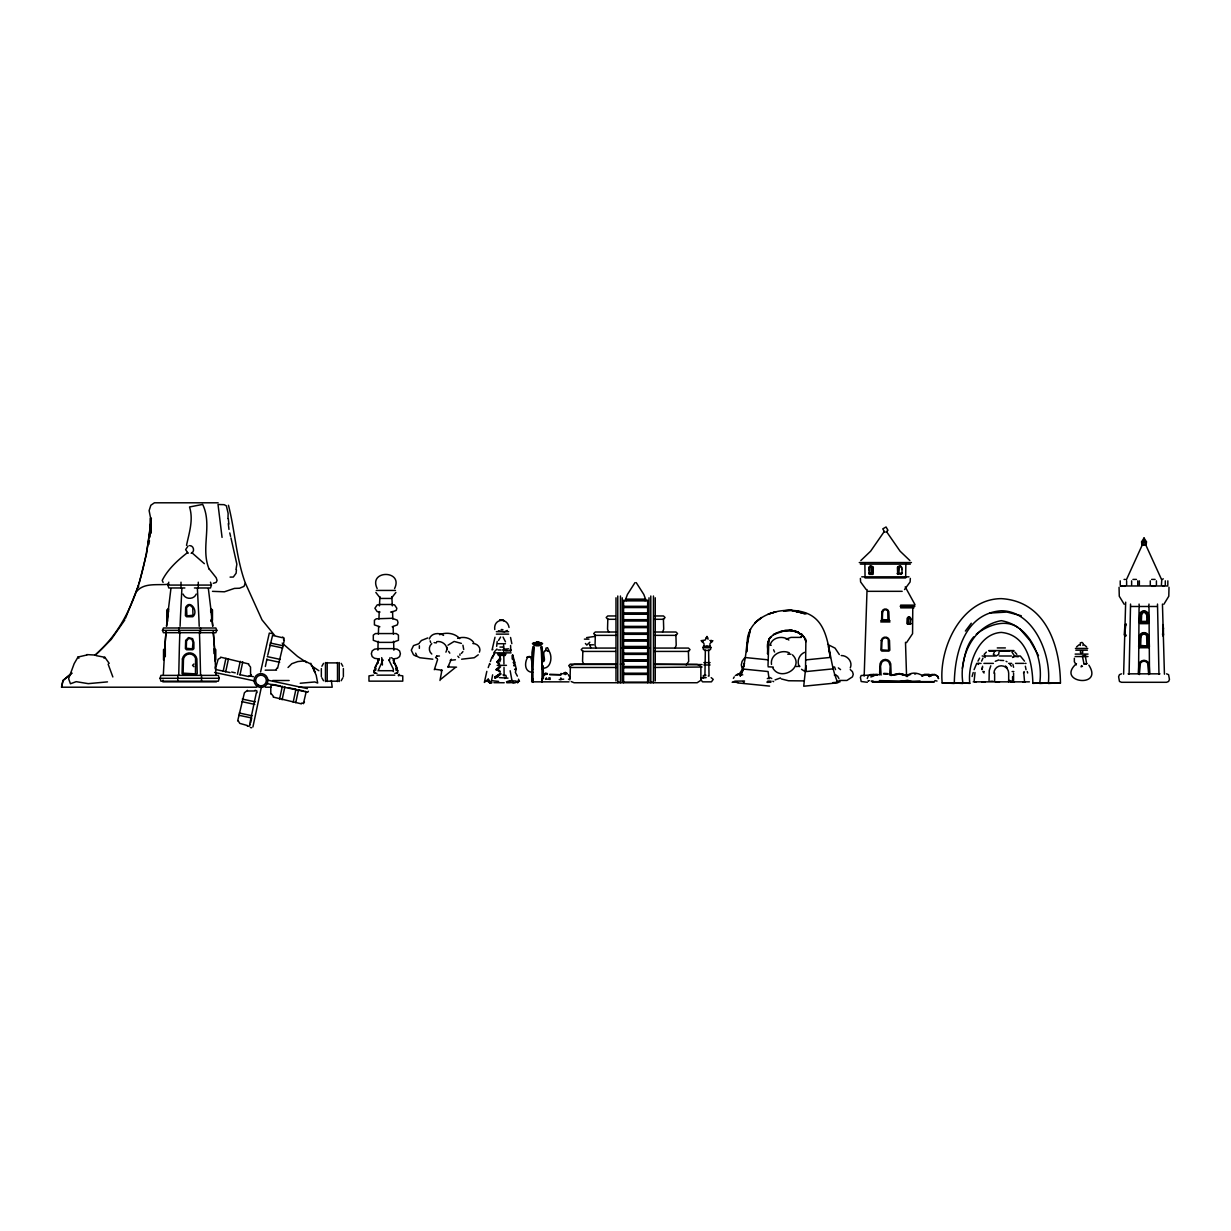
<?xml version="1.0" encoding="UTF-8"?>
<svg xmlns="http://www.w3.org/2000/svg" width="1231" height="1231" viewBox="0 0 1231 1231"><rect width="100%" height="100%" fill="white"/><g stroke="black" fill="none" stroke-linecap="round" stroke-linejoin="round"><path stroke-width="1.5" d="M532.885 669.372L533.008 681.851M1138.567 674.203L1139.09 604.067M517.374 676.111L515.374 672.372L516.266 668.972L512.742 654.861M805.397 638.766L805.859 641.797L805.136 638.889L801.504 634.027L805.397 638.766L805.859 641.797L805.505 671.634L805.905 665.74L803.735 686.221L837.88 682.805C824.908 654.769 834.972 611.592 791.133 610.391C772.991 609.514 751.295 617.916 747.571 637.704C746.14 650.584 745.494 663.924 740.277 675.973L743.462 669.079L740.277 675.973M912.771 608.299L912.571 633.688L906.555 642.613M768.021 665.679L768.898 638.658L767.667 648.429C765.482 634.457 781.623 629.133 792.656 630.549M533.008 669.372L533.839 646.629L533.115 660.447M905.878 562.782L905.662 577.939L865.07 577.939L864.854 562.782M705.348 650.122L704.917 676.05M178.757 674.696L179.357 647.814A710.256 271.805 90 0 1 179.88 631.688M1129.089 674.203L1130.55 604.067M542.009 681.851L542.071 678.727M542.132 681.851L541.902 660.447M985.108 657.508L985.139 656.692M227.997 518.543L228.12 513.296L226.366 505.833L224.134 504.679L218.025 504.479L222.057 537.408M1169.004 587.31L1168.788 596.235L1163.88 604.252M1125.673 602.159L1123.626 674.203M377.886 650.183L378.132 641.274M514.373 665.571L512.681 655.215M864.177 676.05L867.039 589.541M1086.665 663.663L1085.157 655.292L1082.403 656.154L1084.003 663.924L1086.665 663.663L1084.003 663.924M138.457 587.325L138.518 585.494L125.547 618.147M1060.445 683.005L1048.32 683.374C1051.597 655.369 1034.04 610.884 1001.311 610.761C964.781 613.453 954.687 652.799 954.302 683.374L942.192 683.005C938.653 647.783 961.519 598.805 1001.311 598.635C1045.473 601.205 1060.029 645.259 1060.445 683.005L1054.398 683.282M378.363 634.042L378.64 626.533M378.933 619.024L379.21 611.515M379.425 605.867L379.933 596.666M1024.469 680.635L1023.761 672.495M163.338 674.696L164.816 647.814A710.256 656.185 90 0 1 166.062 631.688A710.256 656.185 -90 0 0 164.816 647.814M1145.107 544.933L1144.03 538.024L1141.583 541.825L1141.891 544.933L1146.169 544.933L1146.476 541.825L1144.03 538.024L1142.953 544.933M181.88 588.664L180.526 615.546A710.256 271.805 90 0 0 180.08 626.302M393.535 663.186L393.751 659.493L393.474 660.508M150.859 523.867L150.274 533.346L150.613 518.174L149.12 510.603L150.844 505.249L154.414 502.802L218.149 502.802M910.34 578.385L910.109 581.955L904.539 589.541M533.746 645.044L536.608 645.89M534.316 644.705L536.485 643.998L535.623 644.305M496.662 646.367L497.186 641.505M494.754 629.533C493.323 618.593 507.372 617.008 509.049 627.471M498.817 653.846L500.417 658.354L496.97 662.001L500.371 657.631M150.859 521.975L146.612 553.411L139.026 583.863M373.993 670.556L374.193 672.803L375.378 673.388M236.444 569.83L236.121 573.215L233.321 577.047L230.074 577.108M545.533 679.404L546.395 677.835M167.647 615.546A710.256 656.185 -90 0 0 166.554 626.302A710.256 656.185 90 0 1 167.647 615.546L170.909 588.664M177.756 675.388L177.756 681.189M201.53 681.189L201.53 675.388M907.047 676.65L907.185 675.48C911.817 671.818 918.095 672.757 922.727 675.85L921.696 675.881L926.112 674.942L931.005 676.034L929.482 676.034L931.975 674.496L934.729 674.496L937.622 676.234L938.499 678.512L937.622 676.234L934.76 674.619L929.42 675.604L931.067 675.573L928.959 674.357L924.543 674.342L921.942 675.465M163.092 680.066L162.861 681.851L216.425 681.851M456.547 667.171L447.946 666.956L451.362 659.201M181.003 582.186L181.003 587.972M198.283 587.972L198.283 582.186M710.626 647.629L709.887 644.705M1074.355 658.216L1074.355 661.786L1076.294 664.894M396.367 673.388L397.551 672.803L397.751 670.556M999.033 652.076L998.71 654.338L996.279 655.954L993.34 654.338L994.356 652.076M982.6 666.233L982.046 669.679L982.507 667.31M148.874 544.287L149.474 540.64M150.059 536.993L151.321 518.174C146.166 567.46 134.179 621.332 95.018 655.123M178.787 627.995L178.787 632.703M200.499 632.703L200.499 627.995M962.365 668.356C964.381 657.416 965.996 645.429 973.736 636.827M703.332 647.629L704.07 644.705M373.978 670.895L379.24 658.585M375.563 670.556L375.978 668.356M378.071 670.895L382.979 659.847L382.364 660.508L382.102 659.493L382.41 665.032M510.803 651.045L510.588 645.475M486.507 680.62L489.953 682.697L491.538 680.681L492.631 674.834M868.717 569.461L869.024 567.691A2.677 1.893 -90 0 1 870.84 565.783A2.677 1.893 -90 0 1 872.656 567.691L872.333 574.369M869.686 567.691L870.009 574.369M186.512 545.348C189.189 532.777 193.59 519.805 189.528 506.972L202.669 504.418C212.686 525.206 200.284 548.58 209.239 569.384M570.368 666.94L570.061 678.727M582.848 650.891L582.555 661.339L583.725 664.171M595.342 634.827L595.035 645.29L596.204 648.121M607.822 618.778L607.529 629.226L608.699 632.072M256.525 687.206L61.55 687.206L62.966 680.512L71.721 673.157M538.562 644.444L538.978 642.151M1124.795 626.594L1125.642 624.886M223.165 671.295L225.919 658.293M225.704 671.834L228.474 658.831M237.445 674.326L240.214 661.324M239.999 674.865L242.753 661.863M260.587 671.972L269.312 633.042M249.647 724.274L256.371 692.638M250.678 722.643L251.478 718.889M265.357 666.494L266.942 659M267.743 655.246L272.697 634.888M252.909 726.952L261.372 687.16M279.575 699.239L282.33 686.236M282.114 699.777L284.884 686.775M293.193 702.132L295.963 689.129M295.748 702.67L298.517 689.668M850.282 667.879C852.96 661.863 847.42 655.384 841.219 655.538M61.55 687.206L63.027 680.512L71.89 673.157M974.09 669.679L976.737 663.386L981.045 663.386M479.428 652.138C481.398 647.814 477.213 643.351 472.842 643.505M236.029 569.414L236.86 564.213L230.966 537.932M390.058 657.646L389.381 660.508L388.765 659.847L393.335 669.033L393.32 671.603M237.66 720.92L244.43 692.73L247.462 690.329M277.575 668.31L284.346 640.105M975.014 672.495L974.183 680.635M321.876 666.248L323.553 663.355M342.834 677.835L341.172 680.743M742.924 669.018L744.463 663.324L742.862 669.018L768.067 671.541L769.067 678.85M500.617 637.027L498.524 640.474M972.105 676.481L973.213 672.495M215.948 667.002L218.149 659.247L220.549 657.846M303.842 701.778L305.98 692.607M532.961 646.629L531.977 652.415L531.7 681.851L568.999 681.851M160.076 678.281L160.938 675.388L218.364 675.388L219.21 678.281L218.364 681.189L160.938 681.189L160.076 678.281L219.21 678.281M645.075 600.682L645.552 599.128L643.813 594.45L636.242 582.632M739.092 674.28L742.216 669.541M184.85 587.972L168.801 587.972L167.878 585.079L168.801 582.186M210.486 582.186L211.424 585.079L210.486 587.972L194.436 587.972M437.605 659.508L434.312 669.726M250.647 676.327L251.232 674.619M490.369 661.539L491.354 658.677M710.272 647.137L709.41 645.967L709.271 646.998L710.287 646.983M867.286 678.512L868.147 676.096L870.502 674.557L873.471 674.526M488.23 667.587L489.353 664.432M518.482 679.173L519.482 681.359L518.405 680.912L517.743 682.743L515.912 680.958L512.25 680.958M486.83 671.372L484.352 682.436L488.215 679.158L490.153 682.451M626.164 600.682L625.687 599.128L627.425 594.45L634.981 582.632M495 637.258L492.092 649.922L492.846 649.414M562.367 673.819L560.844 673.495M545.81 673.849L547.426 673.588L544.21 673.649M445.914 652.153C449.346 646.337 442.421 640.428 436.666 641.674M536.239 643.444L536.608 641.797M868.994 567.983L869.317 567.183A1.893 1.339 -90 0 1 871.286 567.183L871.902 573.169L869.024 573.615M162.461 630.349L163.431 627.995L215.856 627.995L216.825 630.349L215.856 632.703L163.431 632.703L162.461 630.349L216.825 630.349M394.566 588.541C403.768 569.768 367.977 569.768 377.178 588.541M398.598 675.85L399.259 674.28M429.342 638.935C431.05 633.134 439.113 632.195 443.56 635.396M228.443 505.249C235.09 530.838 236.106 558.058 245.354 583.109L243.969 586.402L239.583 588.233L234.429 588.403L224.411 591.803L212.486 591.342M1126.411 579.724L1142.476 544.487M981.615 661.139L983 658.108M395.905 592.434L391.227 598.451L380.517 598.451L375.84 592.434M1023.5 673.003L1024.192 671.557M535.47 644.429L533.238 643.336M706.979 636.396L705.148 640.089L701.07 640.689M1162.726 635.027L1163.418 633.857M1163.003 636.135L1163.233 625.563A3.739 1.862 -90 0 0 1162.741 624.579M990.786 665.802L989.262 670.495L989.047 680.512M374.978 667.34L378.886 659.847L378.271 660.508L377.994 659.493L378.209 663.186M709.948 643.567L712.872 640.689M1082.48 666.248L1081.08 666.833L1081.587 665.525M977.983 661.139L979.614 658.108M1082.895 645.475L1083.342 643.705L1082.064 642.413L1080.295 642.874L1080.295 645.475M86.878 655L78.015 657.031L74.183 663.617L68.613 678.666L70.444 683.759L76.184 681.666L88.247 683.651L107.482 681.882M276.083 669.541L276.944 668.064M733.399 678.358L734.276 676.881M250.278 724.52L249.308 726.152L247.416 726.244M494.031 654.2L491.908 657.693L492.785 657.985M492.123 657.477L494.477 653.969M439.99 680.512L441.914 670.187L434.928 669.279M884.243 531.561L870.64 551.18L860.838 560.551M500.709 659.062L499.755 661.863M978.153 664.448L978.86 663.371M196.237 594.05C194.021 599.728 185.266 599.728 183.05 594.05M662.54 632.072L663.709 629.226L663.417 618.778M675.034 648.121L676.204 645.29L675.896 634.827M303.365 703.701L304.457 702.07M965.366 631.072L971.29 623.225M307.75 692.237L308.412 691.283M124.87 619.87L111.159 639.489L95.403 655.123M310.366 663.878L304.673 660.847L297.764 661.57L291.793 663.709L288.039 667.494M872.887 566.629A2.677 1.893 -90 0 1 873.318 567.691L873.01 574.369L869.348 574.369L868.717 573.169M900.723 574.369L902.015 573.477L902.015 569.353M902.015 573.169L898.83 573.169L899.43 567.183A1.893 1.339 -90 0 1 901.415 567.183L901.738 567.983M902.015 573.477L897.722 574.369L897.414 567.691A2.677 1.893 -90 0 1 897.845 566.629M104.081 658.385L104.85 657.292L109.205 663.386M455.224 667.633L440.729 679.327M744.324 658.277L742.093 661.324L741.308 664.909L742.093 668.495M1076.602 646.844L1079.141 644.752M494.585 677.281L500.648 673.311M135.733 592.634C143.288 581.848 157.783 585.725 168.939 584.171M910.001 624.317L910.278 618.393A1.985 1.631 -90 0 0 907.17 618.393L906.893 623.655L910.509 624.317L910.786 618.393A1.985 1.631 -90 0 0 907.678 618.393L907.955 624.317M494.739 677.219L499.678 673.957M518.405 680.912L515.589 682.697L510.573 682.605L510.234 680.728M436.743 656.2L435.605 657.539L437.282 658.708M447.976 645.198L454.131 641.443L461.394 643.398M461.394 653.415L462.918 651.614M431.789 643.675C428.526 646.26 428.526 651.445 431.789 654.03M478.274 654.815L474.258 657.739L461.64 659.201M419.356 642.859L421.433 640.489L427.788 637.935M494.4 651.768L496.955 649.045M489.507 663.509L490.23 664.371M542.502 677.05L544.702 674.742M986.354 652.076L984.2 654.338L985.031 655.954L984.2 656.692M517.543 682.543L518.928 681.128M889.644 675.08L890.182 666.125L889.059 662.401A4.462 4.462 0 0 0 881.673 662.401L880.55 666.125L881.088 675.08M496.555 670.049L495.816 669.756L499.201 666.71M929.297 676.465L931.975 674.496L929.282 676.558L930.99 675.219M539.255 645.136L537.501 644.259L535.762 645.136M589.834 642.197L586.818 645.075L585.417 643.49M500.094 671.264L497.847 669.279L500.632 666.817M1012.528 657.508L1013.482 656.692M710.764 649.076L709.21 650.414L704.748 650.414L703.178 649.076M976.26 634.288C987.493 625.286 1005.358 618.424 1018.345 627.81M441.006 670.91L441.914 670.187M507.326 630.426L504.541 631.795L498.432 630.764M701.639 640.874L703.024 641.32L702.085 641.782L701.793 640.797M1085.696 655.369L1084.111 656.046M187.635 552.519C177.787 560.167 167.831 569.23 162.215 580.401L163.108 582.401M1081.187 650.722L1080.249 651.968L1081.187 653.23L1082.68 652.753L1082.68 651.199M1076.463 663.632C1055.059 682.636 1104.176 688.775 1088.85 665.14M767.298 678.62L769.775 677.512L771.76 678.512M188.112 545.918L185.635 549.626L188.112 553.335M191.174 553.335C195.114 551.842 193.852 545.487 189.651 545.61M571.23 665.632L574.077 664.463L616.392 664.463M686.206 665.048L688.683 661.339L688.391 650.891M545.872 650.276C540.655 651.691 547.426 661.863 542.563 661.693M494.785 677.758L499.755 674.726M804.582 652.338C799.181 654.569 796.442 661.416 799.365 666.602M547.518 651.337L548.672 650.014L547.518 647.706L545.918 648.168L545.918 650.876M447.946 666.956L449.115 666.233M535.747 642.536L537.501 641.966M501.002 674.065L495.077 677.635M498.401 676.465L495.124 678.189M735.338 675.511L738.954 674.096L742.77 674.865M800.55 637.104L803.151 635.581M188.82 605.406L186.543 607.714L186.897 615.854L192.99 615.254L192.744 607.714L190.466 605.406M837.603 682.374L839.25 681.482M886.058 532.146L887.951 530.253L886.058 526.976L882.781 528.868L884.674 532.146M703.686 647.137L706.979 645.736L710.102 647.121M541.778 643.336L538.516 643.998L539.378 644.305M541.809 644.336L542.594 643.474L540.732 642.967M995.294 661.293L998.849 659.939M567.091 673.357L565.275 672.449L563.475 673.372L566.983 673.603M563.66 673.834L565.275 673.034L566.906 673.819M776.669 633.026L773.422 634.657L784.916 630.457L792.656 630.611M394.797 673.388L397.551 672.803M906.985 676.05L910.648 674.373M1163.295 578.832L1161.772 579.678L1161.433 584.848M193.883 664.017L192.544 665.356L193.883 666.694M504.864 678.512L506.28 677.081L505.864 675.357L502.987 674.942M507.988 681.328L506.433 681.851M702.055 667.017L654.83 667.479M701.255 678.143L706.194 677.619M1121.503 673.834L1119.456 674.68L1118.61 676.727L1119.456 681.451L1121.503 682.297L1166.557 682.297L1168.604 681.451L1169.45 679.404L1168.604 674.68L1166.557 673.834M732.168 682.313L735.076 681.143L744.524 681.005M544.317 673.926L547.256 674.034M832.741 667.648L834.556 666.971L835.541 669.618M786.132 639.135L790.979 637.396L801.366 637.396M836.465 681.466L840.081 681.82M890.967 675.527L899.276 673.48L907.37 675.48M213.286 583.294L216.179 582.401L217.071 580.401L216.179 577.724L209.27 569.03M276.529 670.095L265.188 670.156M439.621 634.673C446.284 632.057 454.808 633.026 459.717 638.597M775.068 679.912L780.485 677.942M559.228 679.604L563.706 679.143M457.609 638.366C463.102 636.412 470.119 637.443 473.658 642.413M770.868 682.297L768.036 682.143M538.562 642.921L541.225 642.644M538.132 643.505L539.116 643.274M513.696 665.74L514.727 665.494M508.48 681.235L511.942 680.451L513.404 682.313M780.546 631.611L789.579 630.534L798.257 632.057L789.625 629.826L798.073 632.488L803.628 636.489M899.538 681.666L907.493 680.312L912.017 681.466L920.08 681.066M586.587 637.612L595.312 636.335M771.083 681.189L767.821 681.112M514.62 669.51L516.266 668.972L515.25 668.925M894.537 674.511L899.661 673.742L907.57 676.019L898.599 673.772L903.2 674.28M513.342 658.8L512.219 659L512.127 655.384M513.142 662.632L514.466 662.401M418.879 643.721L413.508 645.613L411.292 650.183L413.508 654.769L415.97 656.169M380.025 604.483L377.178 604.913L374.901 608.268L377.178 611.622L380.025 612.053M391.72 612.053L396.259 610.376L396.844 608.268L394.566 604.913L391.72 604.483M392.212 626.779L397.336 624.886L397.998 622.532L397.336 620.193L392.212 618.301M392.72 642.382L398.444 640.305L398.444 635.104L396.305 633.565L375.44 633.565L373.301 635.104L373.301 640.305L379.025 642.382M378.486 648.629L374.516 649.214L372.162 650.907L371.347 653.753L372.162 656.6L374.516 658.293L378.486 658.893M393.258 658.893L397.228 658.293L399.583 656.6L400.398 653.753L399.583 650.907L397.228 649.214L393.258 648.629M989.924 613.053L1007.02 612.069L1021.315 615.777M248.877 675.881L250.139 675.727M273.159 684.467L271.359 684.698L270.774 686.406L270.805 694.053M271.851 685.313L273.128 685.144M533.792 642.644L536.454 642.921M534.285 642.967L532.408 643.474L533.192 644.336M873.164 675.08L877.318 674.865M510.526 650.753L505.679 650.999M450.177 660.308L455.439 659.77M805.843 659.893L830.371 657.431L828.463 646.475L830.279 657.446M805.259 671.649L832.818 668.895M997.264 647.921L1005.373 647.921M1032.855 683.328L1042.026 683.051L1032.855 683.328C1032.394 662.324 1026.623 634.811 1001.311 632.411C978.753 633.58 967.458 663.509 969.782 683.328L960.611 683.051L969.782 683.328M508.742 648.829L504.048 649.199M903.2 681.282L879.396 680.589M549.595 674.45L560.951 674.711M301.457 703.178L302.995 703.055M803.889 680.897L788.532 680.758L781.3 678.927M885.197 681.697L887.243 681.559M1048.32 683.374L1054.382 683.097M796.165 666.51L799.904 666.294M273.082 635.535L282.268 637.673M914.602 673.988L915.71 673.942M538.516 643.998L539.655 643.951M1039.687 683.374L1052.151 683.005L1039.687 683.374C1043.703 656.662 1029.685 625.702 1001.311 620.67C973.336 625.517 958.534 656.862 962.95 683.374L950.486 683.005L962.95 683.374M590.188 644.875L593.527 644.782M883.212 681.697L887.951 681.574M498.601 681.389L491.538 680.681M300.226 683.251L314.767 681.959L317.706 683.051L316.167 675.234L310.797 663.263M873.902 675.927L870.856 676.942L873.148 674.526L877.334 674.326M942.192 683.005L954.302 683.374M247.554 690.991L255.002 690.96M542.563 668.125C551.565 669.141 552.95 654.938 548.318 650.276M506.757 682.743L509.788 682.743M1141.583 541.825L1146.476 541.825M859.269 562.552L911.448 562.552M860.392 564.121L910.34 564.121M869.378 573.477L868.717 569.353M897.091 573.477L898.384 574.369M861.731 576.831L909.001 576.831M1124.072 579.416L1125.319 579.416M1132.951 579.416L1136.444 579.416M1151.616 579.416L1155.109 579.416M167.878 585.079L211.424 585.079M1120.164 585.971L1167.896 585.971M1120.779 586.279L1122.226 586.279M1124.072 586.279L1125.319 586.279M1151.616 586.279L1155.109 586.279M1162.741 586.279L1163.987 586.279M376.286 590.434L395.459 590.434M867.978 591.326L902.169 591.326M625.687 599.128L645.552 599.128M623.578 600.866L647.66 600.866M380.317 604.483L391.427 604.483M900.646 605.129L913.925 605.129M188.805 605.406L190.482 605.406M900.307 606.037L914.802 606.037M623.578 606.314L647.66 606.314M900.4 606.483L914.571 606.483M1131.104 606.483L1137.829 606.483M1139.291 606.483L1148.769 606.483M1150.231 606.483L1156.955 606.483M623.578 606.929L647.66 606.929M623.578 607.56L647.66 607.56M900.646 607.837L913.925 607.837M390.596 612.053L391.427 612.053M623.578 612.992L647.66 612.992M623.578 613.623L647.66 613.623M623.578 614.238L647.66 614.238M615.438 615.962L607.745 615.962L606.191 617.516L607.745 619.301L615.438 619.301M653.876 615.962L663.494 615.962L665.048 617.516L663.494 619.301L653.876 619.301M391.889 618.301L376.332 618.793L374.409 620.193L374.409 624.886L379.856 626.779M623.578 619.685L647.66 619.685M210.701 620.085L211.578 620.085M623.578 620.316L647.66 620.316M880.765 620.624L889.951 620.624M623.578 620.932L647.66 620.932M210.701 621.209L211.578 621.209L211.578 608.976M880.765 621.963L889.951 621.963M911.063 623.655C905.247 626.348 909.247 613.192 910.894 619.732M623.578 626.379L647.66 626.379M623.578 626.994L647.66 626.994M623.578 627.625L647.66 627.625M496.339 631.688L508.649 631.688M616.392 632.011L595.265 632.011L593.696 633.58L595.265 635.365L616.392 635.365M654.846 632.011L675.973 632.011L677.542 633.58L675.973 635.365L654.846 635.365M623.578 633.057L647.66 633.057M623.578 633.688L647.66 633.688M496.339 634.134L508.649 634.134M623.578 634.319L647.66 634.319M1162.403 634.134L1163.172 634.134L1163.003 626.394A3.108 1.554 -90 0 0 1162.849 625.687M1125.334 635.027L1126.103 635.027M584.402 639.135L588.972 639.135M623.578 639.751L647.66 639.751M623.578 640.382L647.66 640.382M623.578 640.997L647.66 640.997M379.363 642.382L392.381 642.382M498.17 643.721L505.479 643.721M623.578 646.444L647.66 646.444M499.955 647.075L503.694 647.075M623.578 647.075L647.66 647.075M703.316 647.075L710.626 647.075M623.578 647.691L647.66 647.691M702.732 647.737L711.21 647.737M615.438 648.075L582.771 648.075L581.217 649.629L582.771 651.414L615.438 651.414M621.209 648.075L650.03 648.075M653.876 648.075L688.468 648.075L690.022 649.629L688.468 651.414L653.876 651.414M1075.432 648.414L1087.742 648.414M378.84 648.629L392.904 648.629M498.016 649.968L500.909 649.968M502.356 649.968L506.71 649.968M509.896 649.968L511.065 649.968M1075.802 650.183L1087.388 650.183M988.77 650.568L1013.867 650.568M989.124 650.968L995.633 650.968M999.464 650.968L1010.005 650.968M1012.359 650.968L1013.682 650.968M493.662 652.861L511.065 652.861M623.578 653.138L647.66 653.138M623.578 653.753L647.66 653.753M497.632 654.2L506.018 654.2M787.748 654.2L790.979 654.2M1075.155 654.092L1088.019 654.092M623.578 654.384L647.66 654.384M498.278 655.415L505.372 655.415M436.666 656.031L439.436 656.031M982.153 656L983.2 656M985.139 656L994.91 656M999.264 656L1011.436 656M1014.929 656L1020.345 656L1024.5 661.139M1075.155 656.538L1088.019 656.538M1015.175 656.692L1013.344 656.692L1014.482 655.954L1011.974 652.076M1016.621 656.692L1018.437 656.692M432.82 659.201L419.817 657.739L417.094 656.385L415.678 653.153M623.578 659.816L647.66 659.816M623.578 660.447L647.66 660.447M1000.049 660.355L1003.65 660.524M623.578 661.078L647.66 661.078M703.855 662.617L710.087 662.617M327 662.894L337.709 662.894M983.923 663.386L993.371 663.386M1008.635 663.386L1011.667 663.386M1015.544 663.386L1023.869 663.371M1025.177 663.386L1026.008 663.386M616.408 664.125L570.276 664.125L568.722 665.694L570.276 667.479L616.408 667.479M620.239 664.125L624.086 664.125M654.83 664.125L702.055 664.586M654.846 664.463L697.161 664.463L700.008 665.632M703.855 664.971L710.087 664.971M497.186 665.356L506.464 665.356M623.578 666.51L647.66 666.51M623.578 667.14L647.66 667.14M623.578 667.756L647.66 667.756M379.317 670.71L392.427 670.71M984.277 671.557L982.877 671.557L984.046 673.003M1012.128 671.557L1013.852 671.557M1027.254 671.557L1027.685 673.003M374.193 672.803L376.948 673.388M623.578 673.203L647.66 673.203M883.827 673.357L887.736 673.588M623.578 673.834L647.66 673.834M1128.104 673.834L1159.956 673.834M623.578 674.45L647.66 674.45M878.472 674.711L861.177 675.496L860.392 677.389L861.177 681.512L867.332 682.297M892.26 674.711L896.922 674.711M903.4 674.711L906.57 674.711M373.609 675.157L368.977 675.881L368.977 681.143L402.768 681.143L402.768 675.881L398.136 675.157M376.963 675.157L394.782 675.157M705.948 675.157L703.347 675.557L703.347 677.896M708.256 676.05L709.025 676.05L708.61 650.122M499.371 677.619L507.988 678.143M711.164 677.619L713.226 679.404L711.441 681.851L702.516 681.851L700.731 679.404M548.811 677.835L550.072 677.835L550.18 679.42L546.272 679.05M272.728 680.512L289.162 680.512M327 681.189L337.709 681.189M990.632 681.266L993.048 681.266M1012.005 681.266L1008.589 680.266M871.979 681.635L934.421 681.635M973.229 681.851L1029.408 681.851M617.777 682.251L620.455 682.251M623.578 682.128L647.66 682.128M650.784 682.251L653.461 682.251M872.44 682.082L933.975 682.082M974.752 682.128L975.891 682.128M982.046 682.128L985.092 682.128M995.464 682.128L999.464 682.128M1010.743 682.128L1014.406 682.128M1023.023 682.128L1025.192 682.128M265.419 687.206L271.189 687.206M299.041 687.206L332.201 687.206L331.339 680.512M532.9 672.311C517.128 672.172 531.823 641.059 532.007 666.433M504.202 682.743L493.893 682.682M560.997 674.742L549.703 674.557M832.972 682.559L835.834 682.666M489.384 682.651L492 682.697L489.43 682.543M883.458 673.973L888.167 674.096M703.655 646.983L704.671 646.998L704.532 645.967L703.517 646.152L703.84 647.121M834.31 682.605L835.818 682.636M513.727 662.124L514.758 662.155M737.754 682.62L733.368 681.836M535.347 643.951L536.485 643.998M768.067 666.817L773.206 667.048M871.133 681.005L873.133 681.097M86.801 654.6L96.156 655.107M910.54 681.528L913.956 681.743M512.619 682.636L514.096 682.728M745.247 657.539L768.082 659.831M738.046 682.943L769.56 686.098M501.232 629.518L502.925 629.703M839.065 680.451L846.928 680.451L852.468 676.835L853.252 674.28L852.468 671.711L850.252 669.541M771.175 645.321L770.129 645.182C771.96 637.166 782.962 635.227 788.84 640.043M709.872 640.489L712.303 640.874L711.857 641.782L710.918 641.32L711.41 640.412L712.226 641.028M538.409 645.89L541.255 645.044M834.449 675.019L837.542 676.034L838.911 678.512M96.049 655.615L104.85 657.292M934.868 680.605L937.022 681.035M270.358 633.257L271.666 633.534M270.158 643.013L283.161 645.767M269.681 645.229L282.684 647.983M267.265 656.631L280.268 659.401M266.65 659.508L279.652 662.278M231.659 672.049L235.275 672.818M249.755 675.896L253.371 676.665M267.65 680.143L307.427 688.606M230.12 672.588L216.995 669.802L215.363 668.818L215.271 666.925M239.476 674.573L248.847 676.558M275.021 684.867L280.653 686.067M288.146 687.652L295.64 689.252M299.379 690.037L303.134 690.837M214.579 672.434L254.355 680.881M266.927 683.559L306.704 692.007M242.276 699.085L255.279 701.855M241.738 701.639L254.74 704.394M239.306 713.041L252.309 715.811M238.845 715.257L251.847 718.027M250.339 727.49L251.647 727.767M220.595 657.169L248.8 663.955M273.205 697.085L301.41 703.855M789.302 652.845C781.423 648.968 769.944 654.969 771.498 664.401M247.493 725.567L239.737 723.366L238.337 720.981M255.109 690.283L256.817 690.868L257.048 692.668M827.647 644.429L835.049 648.121L839.311 654.523M568.491 679.204L569.938 679.82M766.821 682.051L767.852 682.497M772.837 681.251L773.637 681.635M1084.049 644.752L1086.588 646.844M795.503 631.211L801.289 634.35L794.21 630.564M1006.081 661.309L1007.02 661.786M248.539 664.571L250.524 667.079L250.57 674.511M273.467 696.454L271.482 693.961M304.996 691.237L306.627 692.207M538.393 641.797L539.27 642.536M801.535 669.31L804.582 671.234M571.23 681.574L574.077 682.743L697.161 682.743L700.87 680.266L700.87 666.94M306.673 662.555L297.533 656.431L282.207 643.121M311.243 665.602L318.86 670.71M282.561 637.058L284.176 638.15M706.856 637.119L707.702 637.704L706.979 638.458L706.255 637.704L707.086 637.119L708.087 639.197M191.651 552.519L204.361 563.675M496.462 669.372L500.001 672.126M838.357 667.894L840.558 669.618M743.016 681.574L744.093 682.42M909.894 560.551L900.076 551.18L886.474 531.561M1019.73 628.749L1029.932 640.566L1038.502 655.615M701.716 641.028L704.009 643.567M1005.45 665.986L1007.158 667.694M341.172 663.355L342.834 666.248M323.553 680.743L321.876 677.835M391.643 657.646L392.52 658.585M866.193 589.541L860.607 581.955L860.392 578.385M1014.867 652.076L1016.821 654.338M274.59 635.288L262.003 619.87L245.354 583.109M457.84 656.2L458.932 657.539M496.97 662.001L498.909 664.401M497.632 661.709L499.586 664.155M792.456 654.846C805.351 667.356 780.269 682.251 772.668 667.694M1124.18 604.252L1119.271 596.235L1119.056 587.31M1009.851 664.048L1011.343 666.109M78.015 657.031L78.892 658.246M448.576 651.353L449.807 653.153M568.353 674.696L570.107 677.835M915.018 604.698L905.216 586.864M393.32 660.139L397.351 668.356M393.643 661.355L397.782 670.895M1145.584 544.487L1161.649 579.724M1162.664 625.086L1163.141 626.056M1124.888 634.134L1125.826 636.135L1124.365 634.981L1124.826 625.563A3.739 1.862 -90 0 1 1126.026 623.994M488.215 679.158L489.953 682.697M539.547 644.429L540.686 644.705M773.591 649.799L774.576 652.03M589.495 644.398L590.818 647.66M112.852 676.958L108.128 664.155M462.918 645.198L463.718 649.506M499.586 655.892L500.417 658.354M430.127 640.843L430.727 642.613M542.055 646.629L543.163 660.447M503.033 637.027L505.479 641.813M510.557 637.473L511.834 643.69M1012.898 664.448L1013.59 667.31M381.687 657.646L382.364 660.508M229.782 532.915L230.597 536.424M1025.361 666.233L1026.054 669.679M510.157 670.741L511.942 680.451M902.015 569.461L901.692 567.691A2.677 1.893 -90 0 0 899.892 565.783A2.677 1.893 -90 0 0 898.076 567.691L897.753 573.477M395.767 668.356L396.182 670.556M499.124 653.523L499.155 654.661M208.378 588.664L211.64 615.546A710.256 656.185 90 0 1 212.748 626.302A710.256 656.185 -90 0 0 212.024 619.131M228.289 523.544L228.966 529.422M1163.264 626.594L1163.449 628.564M228.32 518.651L228.858 524.067M391.827 596.666L392.335 605.867M283.545 638.535L283.669 640.058M541.917 652.415L541.163 646.629L542.132 669.372M214.471 647.814A710.256 656.185 90 0 0 213.225 631.688A710.256 656.185 -90 0 1 214.471 647.814L215.948 674.696M197.406 588.664L198.76 615.546A710.256 271.805 -90 0 1 199.207 626.302M392.535 611.515L392.827 619.024M393.104 626.533L393.381 634.042M905.493 642.29L906.555 676.05M1164.434 674.203L1162.449 604.067M393.612 641.274L393.874 650.183M1012.528 676.773L1012.621 680.62M532.808 678.727L532.885 681.851M1158.971 674.203L1157.509 604.067M200.545 674.696L199.93 647.814A710.256 271.805 -90 0 0 199.422 631.688M503.617 644.844L503.941 663.909M504.002 667.387L504.141 676.05M543.256 665.802L543.394 678.727M1148.969 604.067L1149.492 674.203M1167.834 580.847L1167.834 584.848M1165.295 580.847L1165.295 584.848M1163.418 628.179L1163.449 635.258L1162.68 628.564M1156.417 580.847L1156.417 584.848M1150.293 580.847L1150.293 584.848M1149.6 673.295L1149.185 664.54A5.247 5.247 0 0 0 1138.875 664.54L1138.46 673.295M1148.708 674.573L1147.646 663.17A4.339 4.339 0 0 0 1140.414 663.17L1139.352 674.573M1139.352 580.847L1139.352 584.848M1137.752 580.847L1137.752 584.848M1131.628 580.847L1131.628 584.848M1126.627 580.847L1126.627 584.848M1120.225 580.847L1120.225 584.848M1013.575 673.157L1013.575 680.512M1008.681 681.851L1008.681 673.157A7.355 7.355 0 0 0 1001.311 665.802A7.355 7.355 0 0 0 993.956 673.157M994.633 672.988L994.633 680.512M891.167 674.942L890.736 663.878A5.463 5.463 0 0 0 879.996 663.878L879.565 674.942M655.246 597.789L655.246 680.958M653.461 596.004L653.461 682.743M650.784 596.004L650.784 682.743M648.999 597.789L648.999 681.574M647.66 682.743L647.66 600.236L623.578 600.236L623.578 682.743M622.24 597.789L622.24 681.574M620.455 596.004L620.455 682.743M617.777 596.004L617.777 682.743M615.992 597.789L615.992 680.958M565.275 672.449L565.275 674.603M560.844 677.835L560.844 679.758M545.81 672.988L545.81 674.665M537.501 644.259L537.501 645.767M459.948 654L459.948 655.292M447.176 647.306L447.176 649.506M419.356 645.767L419.356 648.383M343.372 668.525L343.372 676.619M339.248 662.54L339.248 681.543M337.509 662.54L337.509 681.543M327.2 662.54L327.2 681.543M325.461 662.54L325.461 681.543M321.337 668.525L321.337 676.619M215.764 649.553L215.764 660.001M214.871 648.66L214.871 660.893M213.979 648.66L213.979 653.63M212.471 609.853L212.471 620.316M210.701 608.976L210.701 611.792M168.601 608.976L168.601 611.992M167.708 608.976L167.708 621.209M166.816 609.853L166.816 620.316M165.308 648.66L165.308 656.708M164.415 648.66L164.415 656.708M163.523 649.553L163.523 660.001M1162.941 625.179A4.416 2.216 -90 0 1 1163.28 626.841M1125.057 626.394A3.108 1.554 -90 0 1 1125.796 624.517M1125.703 624.009A4.416 2.216 -90 0 0 1124.78 626.841L1124.611 635.258L1125.549 626.841A4.416 2.216 -90 0 1 1125.888 625.179M538.47 643.521A1.923 0.785 0 0 1 539.178 644.598A1.923 0.785 0 0 1 536.547 644.89M535.839 644.598A1.923 0.785 0 0 1 535.839 643.813M436.42 642.844A9.217 3.493 0 0 1 434.097 642.613M746.755 646.537L746.678 651.83L748.109 637.812L750.433 629.426L746.678 646.537M768.252 648.475L767.559 653.923L767.775 641.628L768.252 648.475M185.666 607.545L185.404 615.623L186.527 616.746L192.759 616.746L193.883 615.623C197.852 609.868 189.512 599.282 185.666 607.545M182.403 658.939L182.065 673.603L183.404 674.942L195.883 674.942L197.222 673.603L196.883 658.939A7.355 7.355 0 0 0 182.403 658.939M185.666 640.535L185.404 648.629L186.527 649.737L192.759 649.737L193.883 648.629L193.883 642.474L192.621 638.674L188.481 637.566L185.666 640.535M183.465 659.139L183.127 673.157L195.452 673.865L195.56 658.139A6.278 6.278 0 0 0 183.727 658.139L183.465 659.139M186.543 640.72L186.296 648.26L192.39 648.845L192.99 642.536L191.898 639.228L188.805 638.397L186.558 640.674M881.919 611.684L881.581 619.87L882.473 620.763L889.151 619.87L888.813 611.684A3.539 3.539 0 0 0 881.919 611.684M882.642 611.899L882.335 619.547L887.951 619.993L887.751 611.084A2.77 2.77 0 0 0 882.981 611.084L882.642 611.899M881.242 640.443L880.904 650.183L881.796 651.076L888.936 651.076L889.828 650.183L889.49 640.443A4.201 4.201 0 0 0 881.242 640.443M881.981 640.674L881.658 649.876L888.613 650.322L888.213 639.366A3.431 3.431 0 0 0 882.519 639.366L881.981 640.674M1139.691 614.361L1139.352 622.763L1140.245 623.655L1147.815 623.655L1148.708 622.763L1148.369 614.361A4.416 4.416 0 0 0 1139.691 614.361M1140.337 614.546L1140.014 622.486L1147.538 622.978L1148.046 616.146L1147.107 613.069A3.739 3.739 0 0 0 1140.937 613.069L1140.337 614.546M1141.029 613.915L1140.691 621.655L1141.583 622.532L1147.369 621.655L1147.03 613.915A3.108 3.108 0 0 0 1141.029 613.915M1141.676 614.1L1141.352 621.378L1146.707 621.378C1148.846 618.208 1145.415 608.514 1141.676 614.1M1139.014 636.873L1138.675 646.844L1139.567 647.737L1148.492 647.737L1149.385 646.844L1149.046 636.873A5.078 5.078 0 0 0 1139.014 636.873M1139.66 637.073L1139.352 646.567L1148.215 647.075L1148.708 638.658L1147.584 635.119A4.401 4.401 0 0 0 1140.475 635.119L1139.66 637.073M1140.352 636.427L1140.014 645.736L1140.906 646.629L1147.154 646.629L1148.046 645.736L1147.707 636.427A3.77 3.77 0 0 0 1140.352 636.427M1140.999 636.627L1140.691 645.459L1146.877 645.952L1146.646 635.627A3.078 3.078 0 0 0 1141.414 635.627L1140.999 636.627M770.975 636.581L769.175 638.797L771.006 636.612M761.389 617.577L755.157 622.609L761.389 617.577M527.853 656.754L527.006 657.354L527.853 656.754M868.901 680.666L868.04 680.989L868.886 680.666M775.776 611.853L768.359 614.054L775.776 611.853M738.954 674.126L736.984 674.557L740.97 674.219L738.954 674.096M791.148 610.222L783.408 610.838L791.133 610.391L806.29 613.715L791.148 610.222M501.402 619.809L500.032 619.839L501.402 619.809M798.827 611.484L795.718 611.315L804.597 613.73L798.811 611.484M836.095 675.28L834.449 675.05L836.095 675.296M503.848 620.562L502.679 620.07L503.848 620.562M530.823 657.354L529.976 656.754L530.823 657.354M314.89 671.895L313.351 668.125L314.767 671.926M150.659 533.346L150.536 518.174L150.659 533.346M258.325 685.144A5.355 5.355 0 0 0 266.358 680.512A5.355 5.355 0 0 0 258.325 675.881A5.355 5.355 0 0 0 258.325 685.144M257.541 686.498A6.909 6.909 0 0 0 267.912 680.512A6.909 6.909 0 0 0 257.541 674.526A6.909 6.909 0 0 0 257.541 686.498"/></g></svg>
